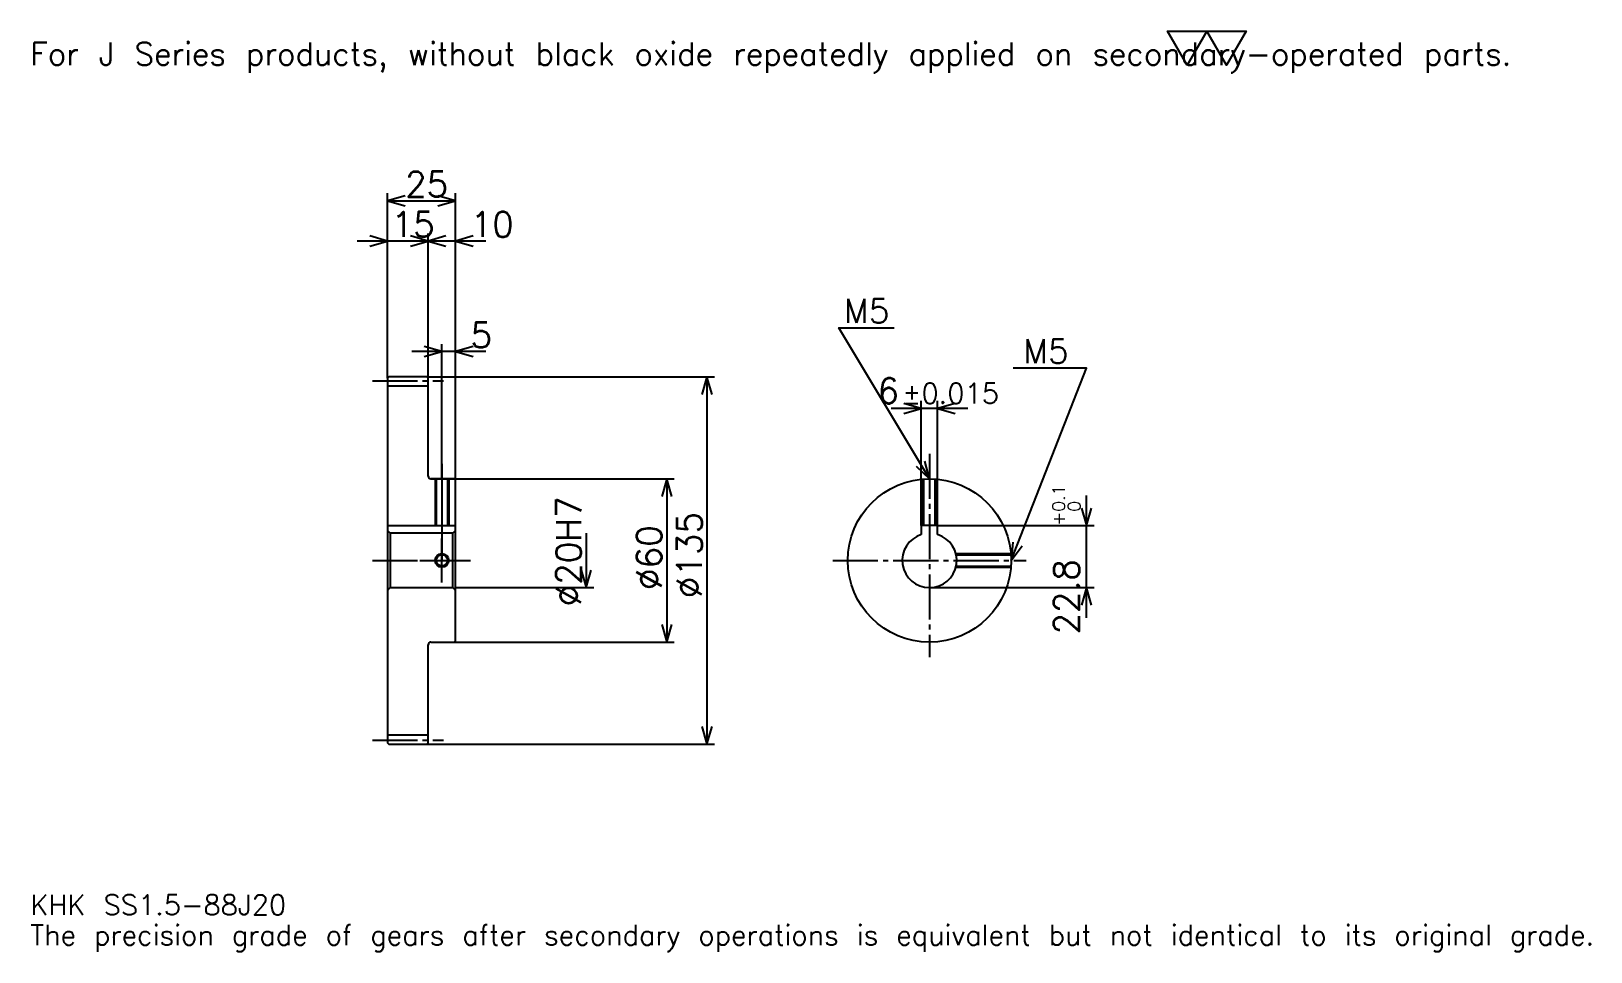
# Model space of a CAD drawing. Extents: x 19 to 592, y 7 to 345.
import ezdxf

# ---------------------------------------------------------------- set-up
doc = ezdxf.new("R2010")
doc.units = 0
doc.linetypes.add('DASHDOT', pattern=[22.173913, 16.630435, -1.847826, 1.847826, -1.847826])
doc.layers.get('0').update_dxf_attribs({"linetype": 'CONTINUOUS'})
doc.layers.add('DASHDOT', color=6, linetype='DASHDOT')
doc.styles.add('KANJI', font='TXT', dxfattribs={"bigfont": 'BIGFONT'})

msp = doc.modelspace()

# ---------------------------------------------------------------- linework, layer by layer
at = {"color": 5}
for p, q in [((149.67392, 218.097824), (149.67392, 285.543488)), ((149.67392, 282.771729), (174.67392, 282.771729)), ((174.67392, 218.097824), (174.67392, 285.543488)), ((164.67392, 218.097824), (164.67392, 270.760864)), ((175.76088, 267.989136), (138.58696, 267.989136)), ((185.76088, 267.989136), (153.58696, 267.989136)), ((169.67392, 218.097824), (169.67392, 230.108688)), ((185.76088, 227.336945), (158.58696, 227.336945)), ((149.67392, 217.597824), (149.67392, 218.097824)), ((164.17392, 218.097824), (174.67392, 218.097824)), ((164.67392, 217.597824), (164.67392, 218.097824)), ((169.67392, 180.597824), (169.67392, 218.097824)), ((169.67392, 180.597824), (169.67392, 218.097824)), ((174.67392, 218.097824), (269.836975, 218.097824)), ((174.67392, 180.097824), (174.67392, 218.097824)), ((267.065216, 218.097824), (267.065216, 83.097824)), ((362.891296, 206.467392), (334.717407, 206.467392)), ((345.804352, 163.397827), (345.804352, 209.239136)), ((351.804352, 163.397827), (351.804352, 209.239136)), ((165.67392, 180.597824), (174.67392, 180.597824)), ((174.67392, 180.597824), (255.054352, 180.597824)), ((252.282623, 180.597824), (252.282623, 120.597824)), ((406.521759, 129.510864), (406.521759, 174.484787)), ((222.717407, 160.597824), (222.717407, 140.597824)), ((351.804352, 163.397827), (409.293488, 163.397827)), ((174.67392, 140.597824), (225.489136, 140.597824)), ((348.804352, 140.597824), (409.293488, 140.597824)), ((165.67392, 120.597824), (174.67392, 120.597824)), ((174.67392, 120.597824), (255.054352, 120.597824)), ((164.17392, 83.097824), (174.67392, 83.097824)), ((174.67392, 83.097824), (269.836975, 83.097824))]:
    msp.add_line(p, q, dxfattribs=at)
at = {"color": 4}
for p, q in [((149.67392, 214.722824), (164.67392, 214.722824)), ((149.67392, 163.397827), (174.67392, 163.397827)), ((150.67392, 160.597824), (150.67392, 140.597824)), ((173.67392, 160.597824), (174.67392, 161.597824)), ((173.67392, 140.597824), (174.67392, 139.597824)), ((149.67392, 86.472824), (164.67392, 86.472824))]:
    msp.add_line(p, q, dxfattribs=at)
at = {"color": 7}
msp.add_lwpolyline([(443.478271, 332.608704), (436.271759, 345.100006), (465.097839, 345.100006), (457.891327, 332.608704), (450.684784, 345.100006), (443.478271, 332.608704)], dxfattribs=at)
at = {"color": 5}
for points in [[(156.141312, 284.619568), (149.67392, 282.771729), (156.141312, 280.92392)], [(168.206528, 280.92392), (174.67392, 282.771729), (168.206528, 284.619568)], [(143.206528, 266.141296), (149.67392, 267.989136), (143.206528, 269.836945)], [(158.206528, 266.141296), (164.67392, 267.989136), (158.206528, 269.836945)], [(171.141312, 269.836945), (164.67392, 267.989136), (171.141312, 266.141296)], [(181.141312, 269.836945), (174.67392, 267.989136), (181.141312, 266.141296)], [(348.804352, 180.597824), (315.543488, 236.032608), (335.869568, 236.032608)], [(163.206528, 225.489136), (169.67392, 227.336945), (163.206528, 229.184784)], [(181.141312, 229.184784), (174.67392, 227.336945), (181.141312, 225.489136)], [(268.913055, 211.630432), (267.065216, 218.097824), (265.217407, 211.630432)], [(378.804352, 150.597824), (406.521759, 221.25), (379.543518, 221.25)], [(339.336975, 204.619568), (345.804352, 206.467392), (339.336975, 208.315216)], [(358.271729, 208.315216), (351.804352, 206.467392), (358.271729, 204.619568)], [(343.892395, 185.192871), (348.804352, 180.597824), (347.061401, 187.094269)], [(254.130432, 174.130432), (252.282623, 180.597824), (250.434784, 174.130432)], [(404.67395, 169.865219), (406.521759, 163.397827), (408.369598, 169.865219)], [(379.446106, 157.29332), (378.804352, 150.597824), (382.886475, 155.943634)], [(220.869568, 147.065216), (222.717407, 140.597824), (224.565216, 147.065216)], [(408.369598, 134.130432), (406.521759, 140.597824), (404.67395, 134.130432)], [(250.434784, 127.065216), (252.282623, 120.597824), (254.130432, 127.065216)], [(265.217407, 89.565216), (267.065216, 83.097824), (268.913055, 89.565216)]]:
    msp.add_lwpolyline(points, dxfattribs=at)
at = {"color": 4}
for points in [[(164.67392, 181.597824), (164.67392, 217.597824), (164.17392, 218.097824), (150.17392, 218.097824), (149.67392, 217.597824), (149.67392, 139.597824)], [(165.67392, 120.597824), (174.17392, 120.597824), (174.67392, 121.097824), (174.67392, 180.097824), (174.17392, 180.597824), (165.67392, 180.597824)], [(167.17392, 180.597824), (167.17392, 163.397827)], [(167.608917, 180.597824), (167.608917, 163.397827)], [(171.738922, 180.597824), (171.738922, 163.397827)], [(172.17392, 180.597824), (172.17392, 163.397827)], [(346.304352, 163.397827), (346.304352, 180.493469)], [(346.739349, 163.397827), (346.739349, 180.526672)], [(350.869354, 163.397827), (350.869354, 180.526672)], [(351.304352, 163.397827), (351.304352, 180.493469)], [(149.67392, 139.597824), (150.67392, 140.597824), (173.67392, 140.597824), (173.67392, 160.597824), (150.67392, 160.597824), (149.67392, 161.597824)], [(351.804352, 160.137222), (351.804352, 163.397827), (345.804352, 163.397827), (345.804352, 160.137222)], [(358.486816, 153.097824), (378.700012, 153.097824)], [(358.588806, 152.662827), (378.733215, 152.662827)], [(358.486816, 148.097824), (378.700012, 148.097824)], [(358.588806, 148.532822), (378.733215, 148.532822)], [(149.67392, 139.597824), (149.67392, 83.597824), (150.17392, 83.097824), (164.17392, 83.097824), (164.67392, 83.597824), (164.67392, 119.597824)]]:
    msp.add_lwpolyline(points, dxfattribs=at)
for centre, radius in [((348.804352, 150.597824), 30), ((169.67392, 150.597824), 2.065)]:
    msp.add_circle(centre, radius, dxfattribs=at)
at = {"color": 7}
msp.add_circle((169.67392, 150.597824), 2.5, dxfattribs=at)
at = {"color": 4}
for centre, radius, start, end in [((165.67392, 181.597824), 1, 180, 270), ((348.804352, 150.597824), 10, 107.457602748, 72.542397252), ((165.67392, 119.597824), 1, 90, 180)]:
    msp.add_arc(centre, radius, start, end, dxfattribs=at)
at = {"layer": 'DASHDOT', "color": 7}
for p, q in [((144.130447, 216.597824), (170.217392, 216.597824)), ((348.804352, 189.83696), (348.804352, 115.054344)), ((169.67392, 180.597824), (169.67392, 150.597824)), ((144.130447, 150.597824), (180.217392, 150.597824)), ((313.260864, 150.597824), (384.347839, 150.597824)), ((144.130447, 84.597824), (170.217392, 84.597824))]:
    msp.add_line(p, q, dxfattribs=at)
for points in [[(169.67392, 186.141296), (169.67392, 157.85434)], [(169.67392, 142.554352), (169.67392, 158.641296)], [(161.630447, 150.597824), (177.717392, 150.597824)]]:
    msp.add_lwpolyline(points, dxfattribs=at)

# ---------------------------------------------------------------- texts
at = {"color": 7, "style": 'KANJI'}
for s, height, p in [('For J Series products, without black oxide repeatedly applied on secondary-operated parts.', 8.315217, (18.47826, 332.608704)), ('25', 9.23913, (156.168488, 284.25)), ('15', 9.23913, (151.168488, 269.467407)), ('10', 9.23913, (180.217392, 269.467407)), ('M5', 8.869566, (317.391296, 237.880432)), ('5', 9.23913, (180.217392, 228.815216)), ('M5', 8.869566, (383.239136, 223.097824)), ('6', 9.23913, (329.732971, 208.315216)), ('%%p0.015', 7.391304, (338.87854, 208.315216)), ('KHK SS1.5-88J20', 7.391304, (18.47826, 20.326086)), ('The precision grade of gears after secondary operations is equivalent but not identical to its original grade.', 7.391304, (18.47826, 9.23913))]:
    msp.add_text(s, height=height, dxfattribs=at).set_placement(p)
for s, height, p in [('%%c20H7', 9.23913, (220.869568, 133.736404)), ('0.1', 4.619565, (398.576111, 168.538284)), ('0', 4.619565, (404.304382, 168.538284)), ('%%c135', 9.23913, (265.217407, 136.739136)), ('+', 4.619565, (398.576111, 163.364365)), ('%%c60', 9.23913, (250.434784, 139.741852)), ('22.8', 9.23913, (403.75, 123.373749))]:
    msp.add_text(s, height=height, rotation=90, dxfattribs=at).set_placement(p)

doc.saveas('drawing.dxf')
